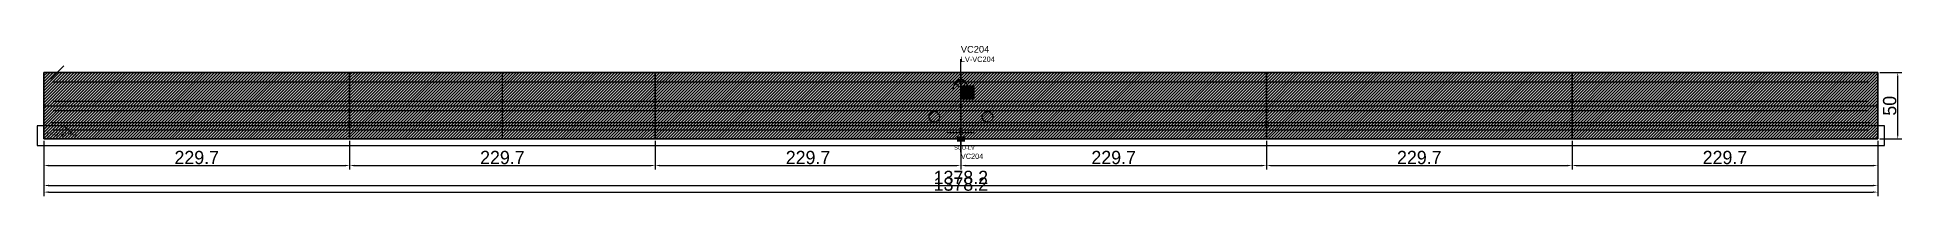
# Model space of a CAD drawing. Header units: metres. Extents: x 12791 to 14192, y 13116 to 13229.
import ezdxf

# ---------------------------------------------------------------- set-up
doc = ezdxf.new("R2010")
doc.units = ezdxf.units.M
for name, color, linetype in [('BARRA DE ANCORAGEM', 251, 'CONTINUOUS'), ('barrote', 251, 'CONTINUOUS'), ('CONCRETO', 251, 'CONTINUOUS'), ('COTA', 241, 'CONTINUOUS'), ('cotas', 241, 'CONTINUOUS'), ('Demarcação 1', 251, 'CONTINUOUS'), ('Demarcação 2', 254, 'CONTINUOUS'), ('Hachura', 251, 'CONTINUOUS'), ('HACHURA MADEIRAS', 1, 'CONTINUOUS'), ('Laje_Perimetro', 7, 'CONTINUOUS'), ('material do compensado', 7, 'CONTINUOUS'), ('NOMENCLATURA', 7, 'CONTINUOUS'), ('Painéis', 200, 'CONTINUOUS'), ('PONTALETE', 7, 'CONTINUOUS'), ('presilha', 1, 'CONTINUOUS'), ('Reaproveitamento', 251, 'CONTINUOUS'), ('SARR_3.5x7', 81, 'CONTINUOUS'), ('SCO-___-LAJ', 2, 'CONTINUOUS'), ('TENSOR', 3, 'CONTINUOUS'), ('texto', 7, 'CONTINUOUS'), ('Texto Qtd Sarr', 242, 'CONTINUOUS')]:
    doc.layers.add(name, color=color, linetype=linetype)
doc.styles.add('STR_STANDARD', font='arial.ttf')
doc.dimstyles.new('EZ DXF', dxfattribs={"dimtxt": 10, "dimasz": 3.5, "dimexe": 3, "dimexo": 1.5, "dimgap": 1, "dimtad": 1, "dimdec": 1, "dimdsep": 46, "dimcen": 2.5, "dimazin": 3, "dimtfac": 1, "dimtmove": 0, "dimatfit": 3})

msp = doc.modelspace()

# ---------------------------------------------------------------- hatches: boundary and pattern name
at = {"layer": 'Hachura'}
h = msp.add_hatch(color=3, dxfattribs=at)
h.dxf.hatch_style = 1
h.paths.add_polyline_path([(12795.5914, 13158.9905), (13025.2914, 13158.9905), (13025.2914, 13208.9905), (12795.5914, 13208.9905)])
h = msp.add_hatch(dxfattribs=at)
h.set_pattern_fill('ANSI31', scale=0.5)
h.paths.add_polyline_path([(12795.5914, 13158.9905), (13025.2914, 13158.9905), (13025.2914, 13208.9905), (12795.5914, 13208.9905)])
h = msp.add_hatch(color=3, dxfattribs=at)
h.dxf.hatch_style = 1
h.paths.add_polyline_path([(12795.5914, 13158.9905), (13025.2914, 13158.9905), (13025.2914, 13208.9905), (12795.5914, 13208.9905)])
h = msp.add_hatch(dxfattribs=at)
h.set_pattern_fill('ANSI31', scale=0.5)
h.paths.add_polyline_path([(12795.5914, 13158.9905), (13025.2914, 13158.9905), (13025.2914, 13208.9905), (12795.5914, 13208.9905)])
h = msp.add_hatch(color=3, dxfattribs=at)
h.dxf.hatch_style = 1
h.paths.add_polyline_path([(13025.2914, 13158.9905), (13254.9914, 13158.9905), (13254.9914, 13208.9905), (13025.2914, 13208.9905)])
h = msp.add_hatch(dxfattribs=at)
h.set_pattern_fill('ANSI31', scale=0.5)
h.paths.add_polyline_path([(13025.2914, 13158.9905), (13254.9914, 13158.9905), (13254.9914, 13208.9905), (13025.2914, 13208.9905)])
h = msp.add_hatch(color=3, dxfattribs=at)
h.dxf.hatch_style = 1
h.paths.add_polyline_path([(13025.2914, 13158.9905), (13254.9914, 13158.9905), (13254.9914, 13208.9905), (13025.2914, 13208.9905)])
h = msp.add_hatch(dxfattribs=at)
h.set_pattern_fill('ANSI31', scale=0.5)
h.paths.add_polyline_path([(13025.2914, 13158.9905), (13254.9914, 13158.9905), (13254.9914, 13208.9905), (13025.2914, 13208.9905)])
h = msp.add_hatch(color=3, dxfattribs=at)
h.dxf.hatch_style = 1
h.paths.add_polyline_path([(13254.9914, 13158.9905), (13484.6914, 13158.9905), (13484.6914, 13208.9905), (13254.9914, 13208.9905)])
h = msp.add_hatch(dxfattribs=at)
h.set_pattern_fill('ANSI31', scale=0.5)
h.paths.add_polyline_path([(13254.9914, 13158.9905), (13484.6914, 13158.9905), (13484.6914, 13208.9905), (13254.9914, 13208.9905)])
h = msp.add_hatch(color=3, dxfattribs=at)
h.dxf.hatch_style = 1
h.paths.add_polyline_path([(13254.9914, 13158.9905), (13484.6914, 13158.9905), (13484.6914, 13208.9905), (13254.9914, 13208.9905)])
h = msp.add_hatch(dxfattribs=at)
h.set_pattern_fill('ANSI31', scale=0.5)
h.paths.add_polyline_path([(13254.9914, 13158.9905), (13484.6914, 13158.9905), (13484.6914, 13208.9905), (13254.9914, 13208.9905)])
h = msp.add_hatch(color=3, dxfattribs=at)
h.dxf.hatch_style = 1
h.paths.add_polyline_path([(13484.6914, 13158.9905), (13714.3914, 13158.9905), (13714.3914, 13208.9905), (13484.6914, 13208.9905)])
h = msp.add_hatch(dxfattribs=at)
h.set_pattern_fill('ANSI31', scale=0.5)
h.paths.add_polyline_path([(13484.6914, 13158.9905), (13714.3914, 13158.9905), (13714.3914, 13208.9905), (13484.6914, 13208.9905)])
h = msp.add_hatch(color=3, dxfattribs=at)
h.dxf.hatch_style = 1
h.paths.add_polyline_path([(13484.6914, 13158.9905), (13714.3914, 13158.9905), (13714.3914, 13208.9905), (13484.6914, 13208.9905)])
h = msp.add_hatch(dxfattribs=at)
h.set_pattern_fill('ANSI31', scale=0.5)
h.paths.add_polyline_path([(13484.6914, 13158.9905), (13714.3914, 13158.9905), (13714.3914, 13208.9905), (13484.6914, 13208.9905)])
h = msp.add_hatch(color=3, dxfattribs=at)
h.dxf.hatch_style = 1
h.paths.add_polyline_path([(13714.3914, 13158.9905), (13944.0914, 13158.9905), (13944.0914, 13208.9905), (13714.3914, 13208.9905)])
h = msp.add_hatch(dxfattribs=at)
h.set_pattern_fill('ANSI31', scale=0.5)
h.paths.add_polyline_path([(13714.3914, 13158.9905), (13944.0914, 13158.9905), (13944.0914, 13208.9905), (13714.3914, 13208.9905)])
h = msp.add_hatch(color=3, dxfattribs=at)
h.dxf.hatch_style = 1
h.paths.add_polyline_path([(13714.3914, 13158.9905), (13944.0914, 13158.9905), (13944.0914, 13208.9905), (13714.3914, 13208.9905)])
h = msp.add_hatch(dxfattribs=at)
h.set_pattern_fill('ANSI31', scale=0.5)
h.paths.add_polyline_path([(13714.3914, 13158.9905), (13944.0914, 13158.9905), (13944.0914, 13208.9905), (13714.3914, 13208.9905)])
h = msp.add_hatch(color=3, dxfattribs=at)
h.dxf.hatch_style = 1
h.paths.add_polyline_path([(13944.0914, 13158.9905), (14173.7914, 13158.9905), (14173.7914, 13208.9905), (13944.0914, 13208.9905)])
h = msp.add_hatch(dxfattribs=at)
h.set_pattern_fill('ANSI31', scale=0.5)
h.paths.add_polyline_path([(13944.0914, 13158.9905), (14173.7914, 13158.9905), (14173.7914, 13208.9905), (13944.0914, 13208.9905)])
h = msp.add_hatch(color=3, dxfattribs=at)
h.dxf.hatch_style = 1
h.paths.add_polyline_path([(13944.0914, 13158.9905), (14173.7914, 13158.9905), (14173.7914, 13208.9905), (13944.0914, 13208.9905)])
h = msp.add_hatch(dxfattribs=at)
h.set_pattern_fill('ANSI31', scale=0.5)
h.paths.add_polyline_path([(13944.0914, 13158.9905), (14173.7914, 13158.9905), (14173.7914, 13208.9905), (13944.0914, 13208.9905)])
at = {"layer": 'HACHURA MADEIRAS'}
h = msp.add_hatch(dxfattribs=at)
h.set_pattern_fill('ANSI31', scale=2)
h.paths.add_polyline_path([(12797.5914, 13160.9905), (12807.5914, 13160.9905), (12807.5914, 13170.9905), (12797.5914, 13170.9905)])
h = msp.add_hatch(dxfattribs=at)
h.set_pattern_fill('ANSI31', scale=2)
h.paths.add_polyline_path([(12797.5914, 13160.9905), (12807.5914, 13160.9905), (12807.5914, 13170.9905), (12797.5914, 13170.9905)])
at = {"layer": 'material do compensado'}
h = msp.add_hatch(dxfattribs=at)
h.set_pattern_fill('ANSI37', scale=2)
h.paths.add_polyline_path([(12808.5914, 13160.9905), (12817.5914, 13160.9905), (12817.5914, 13168.9905), (12808.5914, 13168.9905)])
h = msp.add_hatch(dxfattribs=at)
h.set_pattern_fill('ANSI37', scale=2)
h.paths.add_polyline_path([(12808.5914, 13160.9905), (12817.5914, 13160.9905), (12817.5914, 13168.9905), (12808.5914, 13168.9905)])
at = {"layer": 'Reaproveitamento'}
h = msp.add_hatch(dxfattribs=at)
h.set_pattern_fill('SOLID')
h.paths.add_polyline_path([(13484.6914, 13188.9905), (13494.6914, 13188.9905), (13494.6914, 13198.9905), (13484.6914, 13198.9905)])
h = msp.add_hatch(dxfattribs=at)
h.set_pattern_fill('SOLID')
h.paths.add_polyline_path([(13484.6914, 13188.9905), (13494.6914, 13188.9905), (13494.6914, 13198.9905), (13484.6914, 13198.9905)])

# ---------------------------------------------------------------- linework, layer by layer
at = {"layer": 'BARRA DE ANCORAGEM'}
msp.add_line((12800.5914, 13203.9905), (12810.5914, 13213.9905), dxfattribs=at)
msp.add_line((12800.5914, 13203.9905), (12810.5914, 13213.9905), dxfattribs=at)
at = {"layer": 'barrote'}
msp.add_line((12800.5914, 13171.4905), (14168.7914, 13171.4905), dxfattribs=at)
msp.add_line((12800.5914, 13171.4905), (14168.7914, 13171.4905), dxfattribs=at)
at = {"layer": 'CONCRETO'}
msp.add_solid([(13481.6914, 13160.9905), (13487.6914, 13160.9905), (13481.6914, 13156.9905), (13487.6914, 13156.9905)], dxfattribs=at)
msp.add_solid([(13481.6914, 13160.9905), (13487.6914, 13160.9905), (13481.6914, 13156.9905), (13487.6914, 13156.9905)], dxfattribs=at)
at = {"layer": 'Demarcação 1'}
msp.add_line((12795.5914, 13183.9905), (14173.7914, 13183.9905), dxfattribs=at)
msp.add_line((12795.5914, 13183.9905), (14173.7914, 13183.9905), dxfattribs=at)
at = {"layer": 'Demarcação 2'}
msp.add_line((13140.1414, 13158.9905), (13140.1414, 13208.9905), dxfattribs=at)
msp.add_line((13140.1414, 13158.9905), (13140.1414, 13208.9905), dxfattribs=at)
at = {"layer": 'Laje_Perimetro'}
msp.add_lwpolyline([(12790.5914, 13153.9905), (14178.7914, 13153.9905), (14178.7914, 13168.9905), (12790.5914, 13168.9905)], close=True, dxfattribs=at)
msp.add_lwpolyline([(12790.5914, 13153.9905), (14178.7914, 13153.9905), (14178.7914, 13168.9905), (12790.5914, 13168.9905)], close=True, dxfattribs=at)
at = {"layer": 'Painéis'}
for points in [[(12795.5914, 13158.9905), (12795.5914, 13208.9905)], [(12795.5914, 13158.9905), (13025.2914, 13158.9905), (13025.2914, 13208.9905), (12795.5914, 13208.9905)], [(12795.5914, 13208.9905), (14173.7914, 13208.9905)], [(12795.5914, 13158.9905), (12795.5914, 13208.9905)], [(12795.5914, 13158.9905), (13025.2914, 13158.9905), (13025.2914, 13208.9905), (12795.5914, 13208.9905)], [(12795.5914, 13208.9905), (14173.7914, 13208.9905)], [(13025.2914, 13158.9905), (13025.2914, 13208.9905)], [(13025.2914, 13158.9905), (13254.9914, 13158.9905), (13254.9914, 13208.9905), (13025.2914, 13208.9905)], [(13025.2914, 13158.9905), (13025.2914, 13208.9905)], [(13025.2914, 13158.9905), (13254.9914, 13158.9905), (13254.9914, 13208.9905), (13025.2914, 13208.9905)], [(13254.9914, 13158.9905), (13254.9914, 13208.9905)], [(13254.9914, 13158.9905), (13484.6914, 13158.9905), (13484.6914, 13208.9905), (13254.9914, 13208.9905)], [(13254.9914, 13158.9905), (13254.9914, 13208.9905)], [(13254.9914, 13158.9905), (13484.6914, 13158.9905), (13484.6914, 13208.9905), (13254.9914, 13208.9905)], [(13484.6914, 13158.9905), (13484.6914, 13208.9905)], [(13484.6914, 13158.9905), (13714.3914, 13158.9905), (13714.3914, 13208.9905), (13484.6914, 13208.9905)], [(13484.6914, 13158.9905), (13484.6914, 13208.9905)], [(13484.6914, 13158.9905), (13714.3914, 13158.9905), (13714.3914, 13208.9905), (13484.6914, 13208.9905)], [(13714.3914, 13158.9905), (13714.3914, 13208.9905)], [(13714.3914, 13158.9905), (13944.0914, 13158.9905), (13944.0914, 13208.9905), (13714.3914, 13208.9905)], [(13714.3914, 13158.9905), (13714.3914, 13208.9905)], [(13714.3914, 13158.9905), (13944.0914, 13158.9905), (13944.0914, 13208.9905), (13714.3914, 13208.9905)], [(13944.0914, 13158.9905), (13944.0914, 13208.9905)], [(13944.0914, 13158.9905), (14173.7914, 13158.9905), (14173.7914, 13208.9905), (13944.0914, 13208.9905)], [(13944.0914, 13158.9905), (13944.0914, 13208.9905)], [(13944.0914, 13158.9905), (14173.7914, 13158.9905), (14173.7914, 13208.9905), (13944.0914, 13208.9905)], [(14173.7914, 13158.9905), (14173.7914, 13208.9905)], [(14173.7914, 13158.9905), (14173.7914, 13208.9905)], [(12795.5914, 13158.9905), (14173.7914, 13158.9905)], [(12795.5914, 13158.9905), (14173.7914, 13158.9905)]]:
    msp.add_lwpolyline(points, close=True, dxfattribs=at)
msp.add_arc((13484.6914, 13196.4905), 6, 0, 180, dxfattribs=at)
msp.add_arc((13484.6914, 13196.4905), 6, 0, 180, dxfattribs=at)
at = {"layer": 'PONTALETE'}
msp.add_line((13484.6914, 13148.9905), (13484.6914, 13218.9905), dxfattribs=at)
msp.add_line((13484.6914, 13148.9905), (13484.6914, 13218.9905), dxfattribs=at)
at = {"layer": 'presilha'}
for centre, radius in [((13484.6914, 13200.9905), 3), ((13484.6914, 13200.9905), 3), ((13464.6914, 13175.6572), 4), ((13464.6914, 13175.6572), 4), ((13504.6914, 13175.6572), 4), ((13504.6914, 13175.6572), 4)]:
    msp.add_circle(centre, radius, dxfattribs=at)
at = {"layer": 'SARR_3.5x7'}
for p, q in [((12802.5914, 13201.9905), (13025.2914, 13201.9905)), ((12802.5914, 13201.9905), (13025.2914, 13201.9905)), ((13025.2914, 13201.9905), (13254.9914, 13201.9905)), ((13025.2914, 13201.9905), (13254.9914, 13201.9905)), ((13254.9914, 13201.9905), (13484.6914, 13201.9905)), ((13254.9914, 13201.9905), (13484.6914, 13201.9905)), ((13484.6914, 13201.9905), (13714.3914, 13201.9905)), ((13484.6914, 13201.9905), (13714.3914, 13201.9905)), ((13714.3914, 13201.9905), (13944.0914, 13201.9905)), ((13714.3914, 13201.9905), (13944.0914, 13201.9905)), ((13944.0914, 13201.9905), (14166.7914, 13201.9905)), ((13944.0914, 13201.9905), (14166.7914, 13201.9905)), ((12802.5914, 13187.4905), (13025.2914, 13187.4905)), ((12802.5914, 13187.4905), (13025.2914, 13187.4905)), ((13025.2914, 13187.4905), (13254.9914, 13187.4905)), ((13025.2914, 13187.4905), (13254.9914, 13187.4905)), ((13254.9914, 13187.4905), (13484.6914, 13187.4905)), ((13254.9914, 13187.4905), (13484.6914, 13187.4905)), ((13484.6914, 13187.4905), (13714.3914, 13187.4905)), ((13484.6914, 13187.4905), (13714.3914, 13187.4905)), ((13714.3914, 13187.4905), (13944.0914, 13187.4905)), ((13714.3914, 13187.4905), (13944.0914, 13187.4905)), ((13944.0914, 13187.4905), (14166.7914, 13187.4905)), ((13944.0914, 13187.4905), (14166.7914, 13187.4905)), ((12802.5914, 13180.4905), (13025.2914, 13180.4905)), ((12802.5914, 13180.4905), (13025.2914, 13180.4905)), ((13025.2914, 13180.4905), (13254.9914, 13180.4905)), ((13025.2914, 13180.4905), (13254.9914, 13180.4905)), ((13254.9914, 13180.4905), (13484.6914, 13180.4905)), ((13254.9914, 13180.4905), (13484.6914, 13180.4905)), ((13484.6914, 13180.4905), (13714.3914, 13180.4905)), ((13484.6914, 13180.4905), (13714.3914, 13180.4905)), ((13714.3914, 13180.4905), (13944.0914, 13180.4905)), ((13714.3914, 13180.4905), (13944.0914, 13180.4905)), ((13944.0914, 13180.4905), (14166.7914, 13180.4905)), ((13944.0914, 13180.4905), (14166.7914, 13180.4905)), ((12802.5914, 13165.9905), (13025.2914, 13165.9905)), ((12802.5914, 13165.9905), (13025.2914, 13165.9905)), ((13025.2914, 13165.9905), (13254.9914, 13165.9905)), ((13025.2914, 13165.9905), (13254.9914, 13165.9905)), ((13254.9914, 13165.9905), (13484.6914, 13165.9905)), ((13254.9914, 13165.9905), (13484.6914, 13165.9905)), ((13484.6914, 13165.9905), (13714.3914, 13165.9905)), ((13484.6914, 13165.9905), (13714.3914, 13165.9905)), ((13714.3914, 13165.9905), (13944.0914, 13165.9905)), ((13714.3914, 13165.9905), (13944.0914, 13165.9905)), ((13944.0914, 13165.9905), (14166.7914, 13165.9905)), ((13944.0914, 13165.9905), (14166.7914, 13165.9905))]:
    msp.add_line(p, q, dxfattribs=at)
at = {"layer": 'TENSOR'}
msp.add_line((13474.6914, 13163.9905), (13494.6914, 13163.9905), dxfattribs=at)
msp.add_line((13474.6914, 13163.9905), (13494.6914, 13163.9905), dxfattribs=at)

# ---------------------------------------------------------------- texts
at = {"layer": 'NOMENCLATURA', "style": 'STR_STANDARD'}
msp.add_text('VC204', height=5, dxfattribs=at).set_placement((13484.6914, 13223.9905))
msp.add_text('VC204', height=5, dxfattribs=at).set_placement((13484.6914, 13223.9905))
at = {"layer": 'NOMENCLATURA', "insert": (13484.6914, 13220.9905), "char_height": 4, "attachment_point": 1}
msp.add_mtext('LV-VC204', dxfattribs=at)
msp.add_mtext('LV-VC204', dxfattribs=at)
at = {"layer": 'SCO-___-LAJ'}
msp.add_text('SCO-LV', height=3, dxfattribs=at).set_placement((13479.6914, 13150.9905))
msp.add_text('SCO-LV', height=3, dxfattribs=at).set_placement((13479.6914, 13150.9905))
at = {"layer": 'texto'}
msp.add_text('VC204', height=4, dxfattribs=at).set_placement((13484.6914, 13143.9905))
msp.add_text('VC204', height=4, dxfattribs=at).set_placement((13484.6914, 13143.9905))
at = {"layer": 'Texto Qtd Sarr'}
msp.add_text('QTD: AUTO', height=3, dxfattribs=at).set_placement((12797.5914, 13160.9905))
msp.add_text('QTD: AUTO', height=3, dxfattribs=at).set_placement((12797.5914, 13160.9905))

# ---------------------------------------------------------------- dimensions: what is measured, and where the dimension line sits
at = {"layer": 'COTA', "color": 1}
msp.add_linear_dim(base=(14188.7914, 13158.9905), p1=(14173.7914, 13158.9905), p2=(14173.7914, 13208.9905), angle=90, dimstyle='EZ DXF', dxfattribs=at).render()
msp.add_linear_dim(base=(14188.7914, 13158.9905), p1=(14173.7914, 13158.9905), p2=(14173.7914, 13208.9905), angle=90, dimstyle='EZ DXF', dxfattribs=at).render()
for base, p1, p2 in [((12795.5914, 13138.9905), (12795.5914, 13158.9905), (13025.2914, 13158.9905)), ((12795.5914, 13118.9905), (12795.5914, 13158.9905), (14173.7914, 13158.9905)), ((12795.5914, 13138.9905), (12795.5914, 13158.9905), (13025.2914, 13158.9905)), ((12795.5914, 13118.9905), (12795.5914, 13158.9905), (14173.7914, 13158.9905)), ((13025.2914, 13138.9905), (13025.2914, 13158.9905), (13254.9914, 13158.9905)), ((13025.2914, 13138.9905), (13025.2914, 13158.9905), (13254.9914, 13158.9905)), ((13254.9914, 13138.9905), (13254.9914, 13158.9905), (13484.6914, 13158.9905)), ((13254.9914, 13138.9905), (13254.9914, 13158.9905), (13484.6914, 13158.9905)), ((13484.6914, 13138.9905), (13484.6914, 13158.9905), (13714.3914, 13158.9905)), ((13484.6914, 13138.9905), (13484.6914, 13158.9905), (13714.3914, 13158.9905)), ((13714.3914, 13138.9905), (13714.3914, 13158.9905), (13944.0914, 13158.9905)), ((13714.3914, 13138.9905), (13714.3914, 13158.9905), (13944.0914, 13158.9905)), ((13944.0914, 13138.9905), (13944.0914, 13158.9905), (14173.7914, 13158.9905)), ((13944.0914, 13138.9905), (13944.0914, 13158.9905), (14173.7914, 13158.9905))]:
    msp.add_linear_dim(base=base, p1=p1, p2=p2, dimstyle='EZ DXF', dxfattribs=at).render()
at = {"layer": 'cotas'}
msp.add_linear_dim(base=(12795.5914, 13123.9905), p1=(12795.5914, 13138.9905), p2=(14173.7914, 13138.9905), dimstyle='EZ DXF', dxfattribs=at).render()
msp.add_linear_dim(base=(12795.5914, 13123.9905), p1=(12795.5914, 13138.9905), p2=(14173.7914, 13138.9905), dimstyle='EZ DXF', dxfattribs=at).render()

doc.saveas('drawing.dxf')
